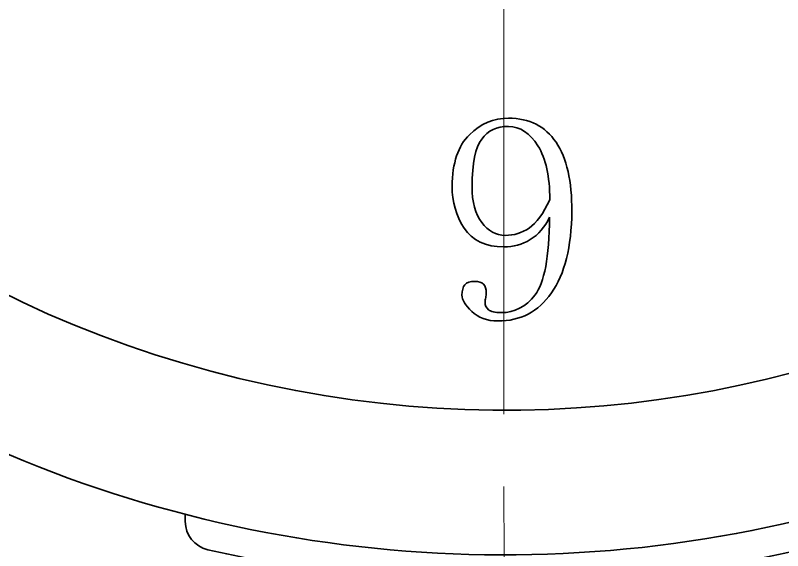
# Model space of a CAD drawing. Header units: millimetres. Extents: x -185079 to -2648, y 85916 to 249201.
# Drawn here: x -53815.27 to -53788.79, y 133765.16 to 133783.62 of the extents above; entities that cross this region are included whole.
import ezdxf

# ---------------------------------------------------------------- set-up
doc = ezdxf.new("R2010")
doc.units = ezdxf.units.MM
doc.linetypes.add('CENTER2', pattern=[1.125, 0.75, -0.125, 0.125, -0.125])
doc.layers.add('1', color=4, linetype='Continuous')
doc.layers.add('Default', color=7, linetype='Continuous')
doc.layers.add('图层3', color=7, linetype='Continuous', lineweight=35)

msp = doc.modelspace()

# ---------------------------------------------------------------- linework, layer by layer
at = {"layer": '1', "color": 3, "lineweight": -3, "ltscale": 2, "extrusion": (-0.004685415688226648, -0.01745240643729063, 0.9998367168639968), "elevation": 1.311263986281119e-08}
msp.add_lwpolyline([(-89340.74435583597, 116693.2017122206), (-79605.60479144276, 119307.2036772036), (-77739.80294518075, 112358.532017356), (-87474.94250957393, 109744.530052373)], close=True, dxfattribs=at)
at = {"layer": '1', "lineweight": -3, "ltscale": 2, "extrusion": (-0.004685415688226648, -0.01745240643729063, 0.9998367168639968), "elevation": 1.311264075806094e-08}
msp.add_lwpolyline([(-87231.2481748564, 109916.2399077064), (-77857.25883072625, 112433.2686984296), (-79666.37327405855, 119170.8235395233), (-89040.36261818874, 116653.7947488001), (-87231.2481748564, 109916.2399077064)], dxfattribs=at)
at = {"layer": 'Default', "color": 1, "linetype": 'CENTER2', "lineweight": 13, "ltscale": 20}
msp.add_line((-53798.40038375731, 133747.3687864698, 2540.322836696427), (-53798.41046570363, 133870.6249467713, 2542.474257354511), dxfattribs=at)
at = {"layer": 'Default', "color": 7, "linetype": 'CENTER2', "lineweight": 13, "extrusion": (-0.004685415688226631, -0.01745240643729066, 0.9998367168639968)}
msp.add_circle((-86653.41111304305, 115310.6741427744, 457.7624739970715), 61.63746783566021, dxfattribs=at)
at = {"layer": '图层3', "extrusion": (-0.004685415688226631, -0.01745240643729066, 0.9998367168639968)}
msp.add_line((-53809.39943319339, 133766.1640417021, 2540.599369164139), (-53809.39945328785, 133766.4097051574, 2540.603657188619), dxfattribs=at)
msp.add_circle((-86653.41111304305, 115310.6741427744, 457.7624739970715), 38.99160719999999, dxfattribs=at)
for centre, radius, start, end in [((-86653.41111304305, 115310.6741427744, 457.7624739970715), 43.99053119999999, 209.5075952778477, 300.5525709059123), ((-86651.95756831614, 115266.7076323035, 457.7624739970715), 0.999784799999891, 195.0300830924447, 271.8935243045777), ((-86653.41111304305, 115310.6741427744, 457.7624739970715), 44.99031600000002, 271.8935243050001, 299.1790876008337)]:
    msp.add_arc(centre, radius, start, end, dxfattribs=at)
at = {"layer": '图层3'}
for points, knots in [([(-53799.59387884272, 133779.5029518211, 2540.878153863992), (-53799.20353957204, 133779.8830014872, 2540.88661692885), (-53798.75590571453, 133780.0773455047, 2540.892106946757), (-53797.52694516411, 133780.0687002144, 2540.89771517241), (-53796.97776275891, 133779.7917599657, 2540.895454677387), (-53796.60604525809, 133779.2429911676, 2540.887617712648)], [0.2071199757832337, 0.2071199757832337, 0.2071199757832337, 0.2071199757832337, 0.2651708072772346, 0.2651708072772346, 0.347781605941774, 0.347781605941774, 0.347781605941774, 0.347781605941774]), ([(-53797.23116091879, 133779.1206029018, 2540.882551989019), (-53797.50746875995, 133779.5636245265, 2540.888990216635), (-53797.84593980645, 133779.7832381529, 2540.891237492293), (-53798.65061635732, 133779.7888987596, 2540.887565439782), (-53798.95399704847, 133779.644741709, 2540.883627444685), (-53799.17061222431, 133779.353683071, 2540.877531843587)], [0.399186053189804, 0.399186053189804, 0.399186053189804, 0.399186053189804, 0.6977723782712352, 0.6977723782712352, 1, 1, 1, 1]), ([(-53799.77723045066, 133776.2809583435, 2540.821053922325), (-53800.05592016612, 133776.7128105542, 2540.827286023059), (-53800.19520668715, 133777.1909042394, 2540.834978549178), (-53800.18591460607, 133778.5269653803, 2540.85834338358), (-53799.98670415287, 133779.1204816492, 2540.869636898554), (-53799.59387884272, 133779.5029518211, 2540.878153863992)], [0.06533017741148582, 0.06533017741148582, 0.06533017741148582, 0.06533017741148582, 0.1217356081506118, 0.1217356081506118, 0.2071199757832337, 0.2071199757832337, 0.2071199757832337, 0.2071199757832337]), ([(-53799.17061222431, 133779.353683071, 2540.877531843587), (-53799.38722740016, 133779.0626244331, 2540.871436242489), (-53799.49831582986, 133778.517251999, 2540.861396046243), (-53799.50757399822, 133777.1860669937, 2540.83811648496), (-53799.39828954375, 133776.7708064177, 2540.831380131774), (-53799.17111340972, 133776.4766258694, 2540.827309723273)], [0, 0, 0, 0, 0.2661292168957535, 0.2661292168957535, 0.4430077817837849, 0.4430077817837849, 0.4430077817837849, 0.4430077817837849]), ([(-53796.60604525809, 133779.2429911676, 2540.887617712648), (-53796.2358771671, 133778.6965097725, 2540.879813414302), (-53796.05453608005, 133777.8981086198, 2540.866726914454), (-53796.070271575, 133775.6355817243, 2540.827160187584), (-53796.30602762331, 133774.6960999783, 2540.809656497168), (-53796.76411689076, 133774.0458883383, 2540.796160196998)], [0.347781605941774, 0.347781605941774, 0.347781605941774, 0.347781605941774, 0.4501043528798682, 0.4501043528798682, 0.570681862182505, 0.570681862182505, 0.570681862182505, 0.570681862182505]), ([(-53799.17111340972, 133776.4766258694, 2540.827309723273), (-53798.94577533358, 133776.1848255045, 2540.823272248013), (-53798.67672913988, 133776.0342743857, 2540.821905138728), (-53798.06224886467, 133776.0299517406, 2540.824709251554), (-53797.78853609145, 133776.1158010049, 2540.82749044005), (-53797.53375411258, 133776.2846818003, 2540.831632252101)], [0.4430077817837849, 0.4430077817837849, 0.4430077817837849, 0.4430077817837849, 0.6183134734537016, 0.6183134734537016, 0.7776822840627153, 0.7776822840627153, 0.7776822840627153, 0.7776822840627153]), ([(-53799.75178091186, 133774.3302296696, 2540.787122713934), (-53799.68588369661, 133774.4101746473, 2540.788826980302), (-53799.57052438645, 133774.4459875746, 2540.789992698729), (-53799.27303790401, 133774.4438948655, 2540.791350245415), (-53799.17570482862, 133774.413951918, 2540.791283703979), (-53799.10790402035, 133774.3452057265, 2540.790401448416)], [0.7439012809402654, 0.7439012809402654, 0.7439012809402654, 0.7439012809402654, 0.7594472175484223, 0.7594472175484223, 0.7726377092159495, 0.7726377092159495, 0.7726377092159495, 0.7726377092159495]), ([(-53799.51434903398, 133773.4069247152, 2540.772118837769), (-53799.73972073834, 133773.6255063643, 2540.774878103971), (-53799.85294612288, 133773.8091692998, 2540.777553393007), (-53799.85070788437, 133774.1309942462, 2540.783181418811), (-53799.81572227369, 133774.252657488, 2540.785469030814), (-53799.75178091186, 133774.3302296696, 2540.787122713934)], [0.700597652846078, 0.700597652846078, 0.700597652846078, 0.700597652846078, 0.7222494668931716, 0.7222494668931716, 0.7439012809402654, 0.7439012809402654, 0.7439012809402654, 0.7439012809402654]), ([(-53799.10790402035, 133774.3452057265, 2540.790401448416), (-53799.04252466952, 133774.278914756, 2540.789550701979), (-53799.01152050068, 133774.1787309836, 2540.787947259669), (-53799.01280918346, 133773.9934378327, 2540.784706881175), (-53799.0180590508, 133773.9398346483, 2540.783746622011), (-53799.03306257328, 133773.8863000774, 2540.782741853119)], [0.7726377092159495, 0.7726377092159495, 0.7726377092159495, 0.7726377092159495, 0.786766897066181, 0.786766897066181, 0.7925232328570158, 0.7925232328570158, 0.7925232328570158, 0.7925232328570158]), ([(-53796.76411689076, 133774.0458883383, 2540.796160196998), (-53797.21989892417, 133773.398951585, 2540.782731872931), (-53797.83895858462, 133773.0732982616, 2540.774146485078), (-53798.98988989374, 133773.0813946445, 2540.768894337245), (-53799.29150712426, 133773.1907966424, 2540.769390544297), (-53799.51434903398, 133773.4069247152, 2540.772118837769)], [0.570681862182505, 0.570681862182505, 0.570681862182505, 0.570681862182505, 0.6582098736888948, 0.6582098736888948, 0.700597652846078, 0.700597652846078, 0.700597652846078, 0.700597652846078]), ([(-53798.93356568668, 133773.4662319792, 2540.775875717087), (-53798.85640319984, 133773.4017835323, 2540.77511235028), (-53798.70990987205, 133773.3671311596, 2540.775193978453), (-53798.04178449346, 133773.3624311407, 2540.778242894779), (-53797.65021395338, 133773.5644842973, 2540.783604754842), (-53797.33033758072, 133773.9767258831, 2540.792299536034)], [0.8113668101610796, 0.8113668101610796, 0.8113668101610796, 0.8113668101610796, 0.8354381217057852, 0.8354381217057852, 0.8863161211070942, 0.8863161211070942, 0.8863161211070942, 0.8863161211070942]), ([(-53799.03306257328, 133773.8863000774, 2540.782741853119), (-53799.04771986065, 133773.8340009196, 2540.781760271202), (-53799.05331596311, 133773.7791623221, 2540.780776825063), (-53799.05440116966, 133773.6231259845, 2540.778048085278), (-53799.01599697769, 133773.5350810909, 2540.77669120806), (-53798.93356568668, 133773.4662319792, 2540.775875717087)], [0.7925232328570158, 0.7925232328570158, 0.7925232328570158, 0.7925232328570158, 0.7990007125552878, 0.7990007125552878, 0.8113668101610796, 0.8113668101610796, 0.8113668101610796, 0.8113668101610796])]:
    msp.add_open_spline(points, degree=3, knots=knots, dxfattribs=at)
for points in [[(-53796.82467448729, 133777.2598448802, 2540.851976849243), (-53796.81911280373, 133778.0595311105, 2540.865961640637), (-53796.95623389009, 133778.6797952199, 2540.876145935607), (-53797.23116091879, 133779.1206029018, 2540.882551989019)], [(-53797.53375411258, 133776.2846818003, 2540.831632252101), (-53797.27670250549, 133776.4550670061, 2540.835810959908), (-53797.0425783459, 133776.7834930913, 2540.842640869651), (-53796.82467448729, 133777.2598448802, 2540.851976849243)], [(-53796.82884574995, 133776.6600802075, 2540.841488255698), (-53796.99218886215, 133776.3150067047, 2540.8346994538), (-53797.21344347664, 133776.0581153223, 2540.829178509666), (-53797.49752033371, 133775.8845642316, 2540.824817895314)], [(-53797.33033758072, 133773.9767258831, 2540.792299536034), (-53797.01101994408, 133774.3882473963, 2540.800979129836), (-53796.83844304536, 133775.2801338467, 2540.817355963233), (-53796.82884574995, 133776.6600802075, 2540.841488255698)], [(-53798.40153080954, 133775.6324757882, 2540.816181270262), (-53799.04039522266, 133775.6369699669, 2540.813265883117), (-53799.50220168385, 133775.8547790683, 2540.814903688268), (-53799.77723045066, 133776.2809583435, 2540.821053922325)], [(-53797.49752033371, 133775.8845642316, 2540.824817895314), (-53797.77806147024, 133775.7131732187, 2540.820511554703), (-53798.07966018919, 133775.6302115455, 2540.817650091266), (-53798.40153080954, 133775.6324757882, 2540.816181270262)]]:
    msp.add_open_spline(points, degree=3, dxfattribs=at)

doc.saveas('drawing.dxf')
